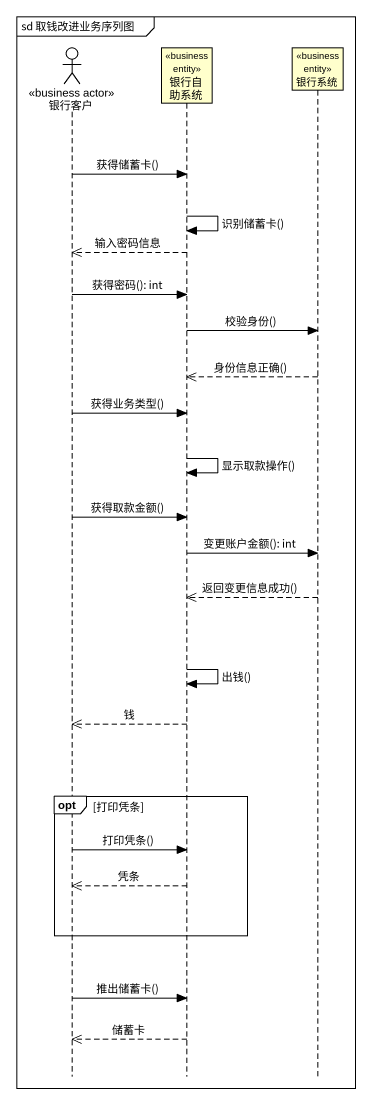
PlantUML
@startuml
mainframe sd 取钱改进业务序列图
hide footbox
actor 银行客户 <<business actor>>
participant 银行自助系统 <<business entity>>
participant 银行系统 <<business entity>>

银行客户 -> 银行自助系统 : 获得储蓄卡()
银行自助系统 -> 银行自助系统 : 识别储蓄卡()
银行自助系统 -->> 银行客户 : 输入密码信息
银行客户 -> 银行自助系统 : 获得密码(): int
银行自助系统 -> 银行系统 : 校验身份()
银行系统 -->> 银行自助系统 : 身份信息正确()
银行客户 -> 银行自助系统 : 获得业务类型()
银行自助系统 -> 银行自助系统 : 显示取款操作()
银行客户 -> 银行自助系统 : 获得取款金额()
银行自助系统 -> 银行系统 : 变更账户金额(): int
银行系统 -->> 银行自助系统 : 返回变更信息成功()
银行自助系统 -> 银行自助系统 : 出钱()
银行自助系统 -->> 银行客户 : 钱
opt 打印凭条
  银行客户 -> 银行自助系统 : 打印凭条()
  银行自助系统 -->> 银行客户 : 凭条
end
银行客户 -> 银行自助系统 : 推出储蓄卡()
银行自助系统 -->> 银行客户 : 储蓄卡
@enduml
